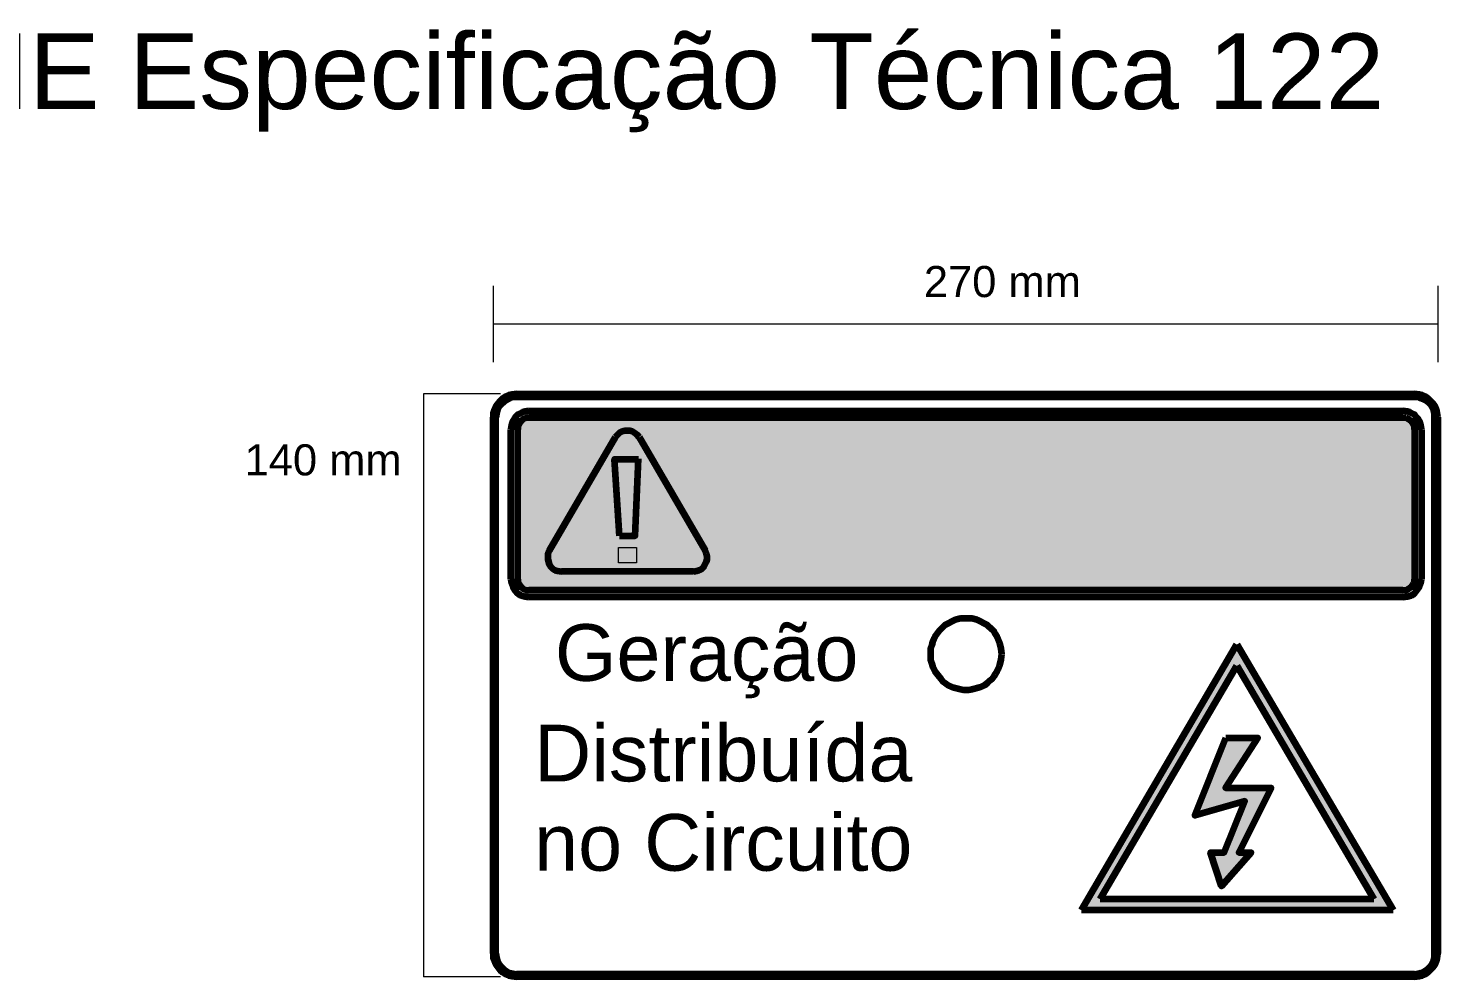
# Model space of a CAD drawing. Header units: metres. Extents: x 95 to 20660, y -9458 to 7254.
# Drawn here: x 269.7 to 364.8, y -7962.1 to -7898.1 of the extents above; entities that cross this region are included whole.
import ezdxf

# ---------------------------------------------------------------- set-up
doc = ezdxf.new("R2010")
doc.units = ezdxf.units.M
doc.layers.get('0').update_dxf_attribs({"color": 4, "lineweight": 18})
for name, color, linetype, lineweight in [('H', 7, 'Continuous', 100), ('P', 250, 'Continuous', 100), ('Texto', 2, 'Continuous', 18), ('TEXTO QCARGAS 1', 7, 'Continuous', 15), ('TXT-02', 7, 'Continuous', 20)]:
    doc.layers.add(name, color=color, linetype=linetype, lineweight=lineweight)
doc.styles.add('arial', font='arial.ttf')
doc.styles.add('Style-Arial', font='arial.ttf')

msp = doc.modelspace()

# ---------------------------------------------------------------- hatches: boundary and pattern name
at = {"linetype": 'Continuous', "true_color": 0xf4ee51}
for points in [[(309.26, -7927.166), (310.878, -7927.166), (310.659, -7932.326)], [(309.26, -7927.166), (310.659, -7932.326), (309.609, -7932.326)], [(309.522, -7933.113), (310.746, -7934.163), (309.522, -7934.163)], [(309.522, -7933.113), (310.746, -7933.113), (310.746, -7934.163)]]:
    msp.add_hatch(color=41, dxfattribs=at).paths.add_polyline_path(points)
at = {"layer": 'H', "linetype": 'Continuous', "true_color": 0xf4ee51}
for points in [[(302.788, -7924.893), (363.261, -7924.98), (302.745, -7924.98)], [(302.832, -7924.762), (363.217, -7924.893), (302.788, -7924.893)], [(302.788, -7924.893), (363.217, -7924.893), (363.261, -7924.98)], [(302.919, -7924.63), (363.173, -7924.762), (302.832, -7924.762)], [(302.832, -7924.762), (363.173, -7924.762), (363.217, -7924.893)], [(303.007, -7924.543), (363.086, -7924.63), (302.919, -7924.63)], [(302.919, -7924.63), (363.086, -7924.63), (363.173, -7924.762)], [(303.094, -7924.455), (362.998, -7924.543), (303.007, -7924.543)], [(303.007, -7924.543), (362.998, -7924.543), (363.086, -7924.63)], [(303.226, -7924.412), (362.867, -7924.455), (303.094, -7924.455)], [(303.094, -7924.455), (362.867, -7924.455), (362.998, -7924.543)], [(302.745, -7924.98), (363.261, -7925.155), (302.745, -7925.155)], [(302.745, -7924.98), (363.261, -7924.98), (363.261, -7925.155)], [(302.745, -7925.155), (363.261, -7925.243), (302.745, -7925.243)], [(302.745, -7925.155), (363.261, -7925.155), (363.261, -7925.243)], [(302.745, -7925.243), (309.872, -7925.286), (302.745, -7925.286)], [(302.745, -7925.243), (310.003, -7925.243), (309.872, -7925.286)], [(302.745, -7925.286), (309.697, -7925.33), (302.745, -7925.33)], [(302.745, -7925.286), (309.872, -7925.286), (309.697, -7925.33)], [(302.745, -7925.33), (309.522, -7925.417), (302.745, -7925.417)], [(302.745, -7925.33), (309.697, -7925.33), (309.522, -7925.417)], [(302.745, -7925.417), (309.391, -7925.549), (302.745, -7925.549)], [(302.745, -7925.417), (309.522, -7925.417), (309.391, -7925.549)], [(302.745, -7925.549), (309.303, -7925.68), (302.745, -7925.68)], [(302.745, -7925.549), (309.391, -7925.549), (309.303, -7925.68)], [(302.745, -7925.68), (304.843, -7933.332), (302.745, -7933.332)], [(302.745, -7925.68), (309.303, -7925.68), (304.843, -7933.332)], [(310.222, -7925.243), (363.261, -7925.286), (310.397, -7925.286)], [(310.222, -7925.243), (363.261, -7925.243), (363.261, -7925.286)], [(310.397, -7925.286), (363.261, -7925.33), (310.528, -7925.33)], [(310.397, -7925.286), (363.261, -7925.286), (363.261, -7925.33)], [(310.528, -7925.33), (363.261, -7925.417), (310.703, -7925.417)], [(310.528, -7925.33), (363.261, -7925.33), (363.261, -7925.417)], [(310.703, -7925.417), (363.261, -7925.549), (310.834, -7925.549)], [(310.703, -7925.417), (363.261, -7925.417), (363.261, -7925.549)], [(310.834, -7925.549), (363.261, -7925.68), (310.921, -7925.68)], [(310.834, -7925.549), (363.261, -7925.549), (363.261, -7925.68)], [(310.921, -7925.68), (363.261, -7933.332), (315.381, -7933.332)], [(310.921, -7925.68), (363.261, -7925.68), (363.261, -7933.332)], [(302.745, -7933.332), (304.8, -7933.463), (302.745, -7933.463)], [(302.745, -7933.332), (304.843, -7933.332), (304.8, -7933.463)], [(302.745, -7933.463), (304.756, -7933.638), (302.745, -7933.638)], [(302.745, -7933.463), (304.8, -7933.463), (304.756, -7933.638)], [(315.381, -7933.332), (363.261, -7933.463), (315.469, -7933.463)], [(315.381, -7933.332), (363.261, -7933.332), (363.261, -7933.463)], [(315.469, -7933.463), (363.261, -7933.638), (315.512, -7933.638)], [(315.469, -7933.463), (363.261, -7933.463), (363.261, -7933.638)], [(302.745, -7933.638), (304.756, -7933.813), (302.745, -7933.813)], [(302.745, -7933.638), (304.756, -7933.638), (304.756, -7933.813)], [(302.745, -7933.813), (304.756, -7933.988), (302.745, -7933.988)], [(302.745, -7933.813), (304.756, -7933.813), (304.756, -7933.988)], [(302.745, -7933.988), (304.8, -7934.163), (302.745, -7934.163)], [(302.745, -7933.988), (304.756, -7933.988), (304.8, -7934.163)], [(302.745, -7934.163), (304.887, -7934.337), (302.745, -7934.337)], [(302.745, -7934.163), (304.8, -7934.163), (304.887, -7934.337)], [(302.745, -7934.337), (305.018, -7934.469), (302.745, -7934.469)], [(302.745, -7934.337), (304.887, -7934.337), (305.018, -7934.469)], [(315.338, -7934.337), (363.261, -7934.469), (315.206, -7934.469)], [(315.425, -7934.163), (363.261, -7934.337), (315.338, -7934.337)], [(315.338, -7934.337), (363.261, -7934.337), (363.261, -7934.469)], [(315.469, -7933.988), (363.261, -7934.163), (315.425, -7934.163)], [(315.425, -7934.163), (363.261, -7934.163), (363.261, -7934.337)], [(315.512, -7933.813), (363.261, -7933.988), (315.469, -7933.988)], [(315.469, -7933.988), (363.261, -7933.988), (363.261, -7934.163)], [(315.512, -7933.638), (363.261, -7933.813), (315.512, -7933.813)], [(315.512, -7933.638), (363.261, -7933.638), (363.261, -7933.813)], [(315.512, -7933.813), (363.261, -7933.813), (363.261, -7933.988)], [(302.745, -7934.469), (305.149, -7934.556), (302.745, -7934.556)], [(302.745, -7934.469), (305.018, -7934.469), (305.149, -7934.556)], [(302.745, -7934.556), (305.324, -7934.644), (302.745, -7934.644)], [(302.745, -7934.556), (305.149, -7934.556), (305.324, -7934.644)], [(302.745, -7934.644), (305.499, -7934.731), (302.745, -7934.731)], [(302.745, -7934.644), (305.324, -7934.644), (305.499, -7934.731)], [(302.745, -7934.731), (305.499, -7934.731), (305.674, -7934.731)], [(302.745, -7934.731), (363.261, -7935.256), (302.745, -7935.256)], [(302.745, -7934.731), (363.261, -7934.731), (363.261, -7935.256)], [(302.745, -7935.256), (363.261, -7935.387), (302.745, -7935.387)], [(302.745, -7935.256), (363.261, -7935.256), (363.261, -7935.387)], [(314.725, -7934.731), (363.261, -7934.731), (314.594, -7934.731)], [(314.9, -7934.644), (363.261, -7934.731), (314.725, -7934.731)], [(315.075, -7934.556), (363.261, -7934.644), (314.9, -7934.644)], [(314.9, -7934.644), (363.261, -7934.644), (363.261, -7934.731)], [(315.206, -7934.469), (363.261, -7934.556), (315.075, -7934.556)], [(315.075, -7934.556), (363.261, -7934.556), (363.261, -7934.644)], [(315.206, -7934.469), (363.261, -7934.469), (363.261, -7934.556)], [(302.745, -7935.387), (363.217, -7935.562), (302.788, -7935.562)], [(302.745, -7935.387), (363.261, -7935.387), (363.217, -7935.562)], [(302.788, -7935.562), (363.129, -7935.693), (302.876, -7935.693)], [(302.788, -7935.562), (363.217, -7935.562), (363.129, -7935.693)], [(302.876, -7935.693), (363.042, -7935.78), (302.963, -7935.78)], [(302.876, -7935.693), (363.129, -7935.693), (363.042, -7935.78)], [(302.963, -7935.78), (362.911, -7935.912), (303.094, -7935.912)], [(302.963, -7935.78), (363.042, -7935.78), (362.911, -7935.912)], [(303.094, -7935.912), (362.78, -7935.955), (303.226, -7935.955)], [(303.094, -7935.912), (362.911, -7935.912), (362.78, -7935.955)], [(303.226, -7935.955), (362.649, -7935.999), (303.357, -7935.999)], [(303.226, -7935.955), (362.78, -7935.955), (362.649, -7935.999)]]:
    msp.add_hatch(color=41, dxfattribs=at).paths.add_polyline_path(points)
at = {"layer": 'H', "linetype": 'Continuous', "true_color": 0x000000}
msp.add_hatch(color=18, dxfattribs=at).paths.add_polyline_path([(303.226, -7924.412), (362.736, -7924.412), (362.867, -7924.455)])
at = {"layer": 'H', "linetype": 'Continuous'}
for points in [[(351.28, -7939.672), (352.111, -7941.115), (350.405, -7941.115)], [(350.405, -7941.115), (342.054, -7956.856), (341.223, -7956.856)], [(350.405, -7941.115), (351.28, -7941.115), (342.054, -7956.856)], [(351.28, -7941.115), (361.38, -7956.856), (360.506, -7956.856)], [(351.28, -7941.115), (352.111, -7941.115), (361.38, -7956.856)], [(350.537, -7945.968), (350.493, -7949.335), (349.181, -7949.335)], [(350.537, -7945.968), (352.679, -7945.968), (350.493, -7949.335)], [(349.181, -7949.335), (353.16, -7950.254), (348.831, -7950.254)], [(349.181, -7949.335), (353.597, -7949.335), (353.16, -7950.254)], [(348.831, -7950.254), (351.805, -7950.254), (348.438, -7951.215)], [(351.805, -7950.254), (351.411, -7953.708), (350.405, -7953.708)], [(351.805, -7950.254), (353.16, -7950.254), (351.411, -7953.708)], [(349.487, -7953.708), (352.242, -7953.708), (350.23, -7955.982)], [(341.223, -7956.856), (361.818, -7957.599), (340.786, -7957.599)], [(341.223, -7956.856), (361.38, -7956.856), (361.818, -7957.599)]]:
    msp.add_hatch(color=7, dxfattribs=at).paths.add_polyline_path(points)
at = {"layer": 'P', "linetype": 'Continuous'}
for color, points in [(7, [(301.87, -7922.969), (302.264, -7923.013), (301.783, -7923.013)]), (7, [(301.914, -7922.969), (302.395, -7922.969), (301.87, -7922.969)]), (7, [(301.87, -7922.969), (302.395, -7922.969), (302.264, -7923.013)]), (7, [(302.045, -7922.881), (364.004, -7922.969), (301.914, -7922.969)]), (7, [(301.914, -7922.969), (302.657, -7922.969), (302.395, -7922.969)]), (7, [(302.132, -7922.881), (363.829, -7922.881), (302.045, -7922.881)]), (7, [(302.045, -7922.881), (363.829, -7922.881), (364.004, -7922.969)]), (7, [(302.351, -7922.794), (363.785, -7922.881), (302.132, -7922.881)]), (7, [(302.132, -7922.881), (363.785, -7922.881), (363.829, -7922.881)]), (7, [(302.395, -7922.794), (363.523, -7922.794), (302.351, -7922.794)]), (7, [(302.351, -7922.794), (363.523, -7922.794), (363.785, -7922.881)]), (7, [(302.657, -7922.75), (363.523, -7922.794), (302.395, -7922.794)]), (7, [(302.657, -7922.75), (363.261, -7922.75), (363.523, -7922.794)]), (7, [(363.261, -7922.969), (364.048, -7922.969), (363.392, -7922.969)]), (7, [(363.261, -7922.969), (364.004, -7922.969), (364.048, -7922.969)]), (7, [(363.392, -7922.969), (364.048, -7922.969), (363.479, -7922.969)]), (7, [(363.479, -7922.969), (364.135, -7923.056), (363.698, -7923.056)]), (7, [(363.479, -7922.969), (364.048, -7922.969), (364.135, -7923.056)]), (7, [(301.17, -7923.8), (301.302, -7924.062), (301.083, -7924.062)]), (7, [(301.214, -7923.756), (301.389, -7923.8), (301.17, -7923.8)]), (7, [(301.17, -7923.8), (301.389, -7923.8), (301.302, -7924.062)]), (7, [(301.258, -7923.581), (301.433, -7923.756), (301.214, -7923.756)]), (7, [(301.214, -7923.756), (301.433, -7923.756), (301.389, -7923.8)]), (7, [(301.345, -7923.45), (301.52, -7923.581), (301.258, -7923.581)]), (7, [(301.258, -7923.581), (301.52, -7923.581), (301.433, -7923.756)]), (7, [(301.433, -7923.362), (301.608, -7923.45), (301.345, -7923.45)]), (7, [(301.345, -7923.45), (301.608, -7923.45), (301.52, -7923.581)]), (7, [(301.52, -7923.231), (301.695, -7923.362), (301.433, -7923.362)]), (7, [(301.433, -7923.362), (301.695, -7923.362), (301.608, -7923.45)]), (7, [(301.564, -7923.187), (301.87, -7923.231), (301.52, -7923.231)]), (7, [(301.52, -7923.231), (301.87, -7923.231), (301.695, -7923.362)]), (7, [(301.739, -7923.056), (301.87, -7923.187), (301.564, -7923.187)]), (7, [(301.564, -7923.187), (301.87, -7923.187), (301.87, -7923.231)]), (7, [(301.783, -7923.013), (302.132, -7923.056), (301.739, -7923.056)]), (7, [(301.739, -7923.056), (302.132, -7923.056), (301.87, -7923.187)]), (7, [(301.783, -7923.013), (302.264, -7923.013), (302.132, -7923.056)]), (7, [(363.698, -7923.056), (364.266, -7923.144), (363.917, -7923.144)]), (7, [(363.698, -7923.056), (364.135, -7923.056), (364.266, -7923.144)]), (7, [(363.917, -7923.144), (364.441, -7923.275), (364.135, -7923.275)]), (7, [(363.917, -7923.144), (364.266, -7923.144), (364.441, -7923.275)]), (7, [(364.135, -7923.275), (364.485, -7923.319), (364.179, -7923.319)]), (7, [(364.135, -7923.275), (364.441, -7923.275), (364.485, -7923.319)]), (7, [(364.179, -7923.319), (364.572, -7923.45), (364.31, -7923.45)]), (7, [(364.179, -7923.319), (364.485, -7923.319), (364.572, -7923.45)]), (256, [(364.31, -7923.45), (364.616, -7923.537), (364.398, -7923.537)]), (256, [(364.31, -7923.45), (364.572, -7923.45), (364.616, -7923.537)]), (256, [(364.398, -7923.537), (364.66, -7923.668), (364.441, -7923.668)]), (256, [(364.398, -7923.537), (364.616, -7923.537), (364.66, -7923.668)]), (256, [(364.441, -7923.668), (364.747, -7923.8), (364.529, -7923.8)]), (256, [(364.441, -7923.668), (364.66, -7923.668), (364.747, -7923.8)]), (256, [(364.529, -7923.8), (364.747, -7923.887), (364.572, -7923.887)]), (256, [(364.529, -7923.8), (364.747, -7923.8), (364.747, -7923.887)]), (256, [(364.572, -7923.887), (364.835, -7924.062), (364.616, -7924.062)]), (256, [(364.572, -7923.887), (364.747, -7923.887), (364.835, -7924.062)]), (7, [(301.083, -7924.062), (301.258, -7924.324), (301.083, -7924.324)]), (7, [(301.083, -7924.062), (301.302, -7924.062), (301.258, -7924.324)]), (7, [(301.083, -7924.324), (301.258, -7960.529), (301.083, -7960.529)]), (7, [(301.083, -7924.324), (301.258, -7924.324), (301.258, -7960.529)]), (256, [(302.307, -7924.893), (302.745, -7924.98), (302.264, -7924.98)]), (256, [(302.351, -7924.718), (302.788, -7924.849), (302.307, -7924.849)]), (256, [(302.307, -7924.849), (302.788, -7924.893), (302.307, -7924.893)]), (256, [(302.307, -7924.849), (302.788, -7924.849), (302.788, -7924.893)]), (256, [(302.307, -7924.893), (302.788, -7924.893), (302.745, -7924.98)]), (256, [(302.395, -7924.587), (302.876, -7924.674), (302.351, -7924.674)]), (256, [(302.351, -7924.674), (302.876, -7924.718), (302.351, -7924.718)]), (256, [(302.351, -7924.674), (302.876, -7924.674), (302.876, -7924.718)]), (256, [(302.351, -7924.718), (302.876, -7924.718), (302.788, -7924.849)]), (256, [(302.439, -7924.499), (302.963, -7924.587), (302.395, -7924.587)]), (256, [(302.395, -7924.587), (302.963, -7924.587), (302.876, -7924.674)]), (256, [(302.482, -7924.455), (303.094, -7924.499), (302.439, -7924.499)]), (256, [(302.439, -7924.499), (303.094, -7924.499), (302.963, -7924.587)]), (256, [(302.526, -7924.368), (303.226, -7924.412), (302.482, -7924.412)]), (256, [(302.482, -7924.412), (303.182, -7924.455), (302.482, -7924.455)]), (256, [(302.482, -7924.412), (303.226, -7924.412), (303.182, -7924.455)]), (256, [(302.482, -7924.455), (303.182, -7924.455), (303.094, -7924.499)]), (256, [(302.613, -7924.281), (363.436, -7924.368), (302.526, -7924.368)]), (256, [(302.526, -7924.368), (303.488, -7924.368), (303.357, -7924.368)]), (256, [(302.526, -7924.368), (303.357, -7924.368), (303.226, -7924.412)]), (256, [(362.474, -7924.368), (363.479, -7924.368), (362.649, -7924.368)]), (256, [(362.474, -7924.368), (363.436, -7924.368), (363.479, -7924.368)]), (256, [(362.649, -7924.368), (363.479, -7924.412), (362.78, -7924.412)]), (256, [(362.649, -7924.368), (363.479, -7924.368), (363.479, -7924.412)]), (256, [(362.78, -7924.412), (363.523, -7924.455), (362.823, -7924.455)]), (256, [(362.78, -7924.412), (363.479, -7924.412), (363.523, -7924.455)]), (256, [(362.823, -7924.455), (363.523, -7924.499), (362.911, -7924.499)]), (256, [(362.823, -7924.455), (363.523, -7924.455), (363.523, -7924.499)]), (256, [(362.911, -7924.499), (363.61, -7924.587), (363.042, -7924.587)]), (256, [(362.911, -7924.499), (363.523, -7924.499), (363.61, -7924.587)]), (256, [(363.042, -7924.587), (363.654, -7924.674), (363.086, -7924.674)]), (256, [(363.042, -7924.587), (363.61, -7924.587), (363.654, -7924.674)]), (256, [(363.086, -7924.674), (363.654, -7924.718), (363.129, -7924.718)]), (256, [(363.086, -7924.674), (363.654, -7924.674), (363.654, -7924.718)]), (256, [(363.129, -7924.718), (363.698, -7924.849), (363.217, -7924.849)]), (256, [(363.129, -7924.718), (363.654, -7924.718), (363.698, -7924.849)]), (256, [(363.217, -7924.849), (363.698, -7924.893), (363.217, -7924.893)]), (256, [(363.217, -7924.849), (363.698, -7924.849), (363.698, -7924.893)]), (256, [(363.217, -7924.893), (363.698, -7924.98), (363.261, -7924.98)]), (256, [(363.217, -7924.893), (363.698, -7924.893), (363.698, -7924.98)]), (256, [(364.616, -7924.062), (364.835, -7924.106), (364.616, -7924.106)]), (256, [(364.616, -7924.062), (364.835, -7924.062), (364.835, -7924.106)]), (256, [(364.616, -7924.106), (364.835, -7924.324), (364.616, -7924.324)]), (256, [(364.616, -7924.106), (364.835, -7924.106), (364.835, -7924.324)]), (7, [(364.616, -7924.324), (364.835, -7960.529), (364.616, -7960.529)]), (7, [(364.616, -7924.324), (364.835, -7924.324), (364.835, -7960.529)]), (256, [(302.264, -7924.98), (302.745, -7925.155), (302.264, -7925.155)]), (256, [(302.264, -7924.98), (302.745, -7924.98), (302.745, -7925.155)]), (256, [(302.264, -7925.155), (302.745, -7935.256), (302.264, -7935.256)]), (256, [(302.264, -7925.155), (302.745, -7925.155), (302.745, -7935.256)]), (256, [(309.303, -7925.68), (311.796, -7927.166), (308.429, -7927.166)]), (256, [(309.391, -7925.549), (310.921, -7925.68), (309.303, -7925.68)]), (256, [(309.303, -7925.68), (310.921, -7925.68), (311.796, -7927.166)]), (256, [(309.522, -7925.417), (310.834, -7925.549), (309.391, -7925.549)]), (256, [(309.391, -7925.549), (310.834, -7925.549), (310.921, -7925.68)]), (256, [(309.697, -7925.33), (310.703, -7925.417), (309.522, -7925.417)]), (256, [(309.522, -7925.417), (310.703, -7925.417), (310.834, -7925.549)]), (256, [(309.872, -7925.286), (310.528, -7925.33), (309.697, -7925.33)]), (256, [(309.697, -7925.33), (310.528, -7925.33), (310.703, -7925.417)]), (256, [(310.003, -7925.243), (310.397, -7925.286), (309.872, -7925.286)]), (256, [(309.872, -7925.286), (310.397, -7925.286), (310.528, -7925.33)]), (256, [(310.003, -7925.243), (310.222, -7925.243), (310.397, -7925.286)]), (256, [(363.261, -7924.98), (363.742, -7925.155), (363.261, -7925.155)]), (256, [(363.261, -7924.98), (363.698, -7924.98), (363.742, -7925.155)]), (256, [(363.261, -7925.155), (363.742, -7935.256), (363.261, -7935.256)]), (256, [(363.261, -7925.155), (363.742, -7925.155), (363.742, -7935.256)]), (256, [(323.339, -7926.729), (323.296, -7926.729), (323.164, -7926.729), (322.989, -7926.729), (322.858, -7926.729), (322.727, -7926.773), (322.596, -7926.773), (322.465, -7926.817), (322.334, -7926.86), (322.246, -7926.86), (321.984, -7926.992), (321.765, -7927.079), (321.59, -7927.21), (321.415, -7927.341), (321.24, -7927.516), (321.066, -7927.647), (320.934, -7927.866), (320.803, -7928.041), (320.672, -7928.26), (320.585, -7928.434), (320.497, -7928.653), (320.41, -7928.915), (320.366, -7929.134), (320.322, -7929.353), (320.279, -7929.615), (320.279, -7929.834), (320.279, -7930.096), (320.279, -7930.358), (320.322, -7930.577), (320.366, -7930.839), (320.41, -7931.058), (320.497, -7931.32), (320.585, -7931.539), (320.672, -7931.758), (320.803, -7931.976), (320.934, -7932.195), (321.066, -7932.414), (321.197, -7932.588), (321.328, -7932.72), (323.252, -7932.632), (323.164, -7932.632), (322.989, -7932.588), (322.858, -7932.588), (322.727, -7932.545), (322.509, -7932.501), (322.334, -7932.414), (322.115, -7932.326), (321.984, -7932.195), (321.809, -7932.064), (321.721, -7931.933), (321.59, -7931.758), (321.503, -7931.626), (321.415, -7931.452), (321.372, -7931.233), (321.284, -7931.058), (321.24, -7930.839), (321.197, -7930.621), (321.197, -7930.402), (321.153, -7930.184), (321.153, -7929.79), (321.197, -7929.571), (321.24, -7929.309), (321.284, -7929.09), (321.328, -7928.915), (321.372, -7928.697), (321.459, -7928.522), (321.547, -7928.347), (321.634, -7928.172), (321.765, -7928.041), (321.896, -7927.91), (322.071, -7927.779), (322.246, -7927.691), (322.421, -7927.604), (322.64, -7927.516), (322.858, -7927.473), (322.989, -7927.473), (323.121, -7927.429), (323.296, -7927.429), (325.219, -7927.429), (325.088, -7927.298), (324.913, -7927.21), (324.782, -7927.079), (324.607, -7926.992), (324.432, -7926.904), (324.258, -7926.86), (324.083, -7926.817), (323.908, -7926.773), (323.689, -7926.729), (323.514, -7926.729)]), (256, [(357.708, -7926.729), (357.576, -7926.729), (357.445, -7926.729), (357.314, -7926.729), (357.183, -7926.729), (357.052, -7926.773), (356.92, -7926.773), (356.789, -7926.817), (356.571, -7926.86), (356.352, -7926.992), (356.133, -7927.079), (355.915, -7927.21), (355.74, -7927.341), (355.565, -7927.516), (355.39, -7927.691), (355.259, -7927.866), (355.128, -7928.085), (354.997, -7928.26), (354.909, -7928.478), (354.822, -7928.741), (354.734, -7928.959), (354.69, -7929.178), (354.647, -7929.44), (354.603, -7929.659), (354.603, -7929.921), (354.603, -7930.184), (354.603, -7930.402), (354.647, -7930.664), (354.69, -7930.883), (354.778, -7931.145), (354.822, -7931.364), (354.953, -7931.583), (355.04, -7931.801), (355.171, -7932.02), (355.303, -7932.239), (355.478, -7932.414), (355.652, -7932.588), (355.784, -7932.72), (357.664, -7932.632), (357.62, -7932.632), (357.489, -7932.632), (357.358, -7932.588), (357.227, -7932.588), (357.095, -7932.545), (356.877, -7932.501), (356.658, -7932.37), (356.483, -7932.282), (356.308, -7932.151), (356.133, -7931.976), (356.002, -7931.801), (355.871, -7931.583), (355.74, -7931.408), (355.652, -7931.189), (355.609, -7930.971), (355.521, -7930.708), (355.478, -7930.49), (355.478, -7930.227), (355.478, -7930.009), (355.478, -7929.746), (355.478, -7929.484), (355.565, -7929.265), (355.609, -7929.047), (355.696, -7928.828), (355.784, -7928.609), (355.915, -7928.391), (356.046, -7928.216), (356.177, -7928.041), (356.352, -7927.866), (356.527, -7927.735), (356.702, -7927.647), (356.92, -7927.56), (357.183, -7927.473), (357.314, -7927.473), (357.401, -7927.429), (357.533, -7927.429), (357.708, -7927.429), (359.719, -7927.429), (359.544, -7927.341), (359.413, -7927.21), (359.238, -7927.123), (359.063, -7927.035), (358.844, -7926.904), (358.626, -7926.86), (358.407, -7926.773), (358.189, -7926.729), (358.014, -7926.729), (357.882, -7926.729)]), (256, [(308.429, -7927.166), (309.609, -7932.326), (305.412, -7932.326)]), (256, [(308.429, -7927.166), (309.26, -7927.166), (309.609, -7932.326)]), (256, [(310.878, -7927.166), (314.813, -7932.326), (310.659, -7932.326)]), (256, [(310.878, -7927.166), (311.796, -7927.166), (314.813, -7932.326)]), (256, [(325.219, -7927.429), (323.296, -7927.429), (323.383, -7927.429), (323.514, -7927.473), (323.689, -7927.473), (323.82, -7927.516), (323.908, -7927.516), (324.17, -7927.647), (324.345, -7927.735), (324.52, -7927.91), (324.607, -7927.997), (324.695, -7928.085), (324.782, -7928.216), (324.826, -7928.347), (324.913, -7928.434), (324.957, -7928.609), (325.001, -7928.784), (325.832, -7928.566), (325.832, -7928.478), (325.788, -7928.347), (325.744, -7928.26), (325.657, -7928.041), (325.569, -7927.866), (325.482, -7927.779), (325.438, -7927.691), (325.307, -7927.56)]), (256, [(327.887, -7926.817), (327.012, -7926.817), (327.012, -7930.533), (327.012, -7930.752), (327.012, -7930.883), (327.056, -7931.014), (327.056, -7931.145), (327.056, -7931.277), (327.056, -7931.408), (327.1, -7931.539), (327.143, -7931.67), (327.143, -7931.801), (327.187, -7931.933), (327.231, -7932.02), (327.275, -7932.151), (327.318, -7932.282), (327.449, -7932.457), (327.537, -7932.588), (329.461, -7932.588), (329.373, -7932.588), (329.155, -7932.545), (328.98, -7932.501), (328.805, -7932.457), (328.63, -7932.414), (328.499, -7932.326), (328.368, -7932.239), (328.28, -7932.151), (328.193, -7932.02), (328.105, -7931.933), (328.018, -7931.758), (327.974, -7931.626), (327.93, -7931.495), (327.93, -7931.32), (327.887, -7931.145), (327.887, -7930.927), (327.887, -7930.752), (327.887, -7930.533)]), (256, [(332.041, -7926.817), (331.21, -7926.817), (331.21, -7930.533), (331.21, -7930.752), (331.21, -7931.014), (331.166, -7931.189), (331.166, -7931.408), (331.122, -7931.583), (331.035, -7931.758), (330.991, -7931.933), (330.904, -7932.064), (330.816, -7932.151), (330.685, -7932.282), (330.554, -7932.37), (330.379, -7932.457), (330.204, -7932.501), (329.986, -7932.545), (329.854, -7932.545), (329.723, -7932.545), (329.636, -7932.588), (329.461, -7932.588), (327.537, -7932.588), (327.668, -7932.72), (327.799, -7932.851), (327.93, -7932.938), (328.105, -7933.026), (328.237, -7933.113), (328.411, -7933.157), (328.586, -7933.244), (328.718, -7933.288), (328.892, -7933.288), (329.111, -7933.332), (329.286, -7933.332), (329.461, -7933.332), (329.636, -7933.332), (329.811, -7933.332), (329.986, -7933.332), (330.16, -7933.288), (330.335, -7933.288), (330.467, -7933.244), (330.641, -7933.201), (330.773, -7933.113), (330.948, -7933.026), (331.122, -7932.938), (331.254, -7932.851), (331.385, -7932.72), (331.516, -7932.632), (331.603, -7932.501), (331.691, -7932.37), (331.778, -7932.239), (331.822, -7932.107), (331.866, -7931.976), (331.909, -7931.801), (331.953, -7931.626), (331.997, -7931.495), (331.997, -7931.32), (332.041, -7931.102), (332.041, -7930.927), (332.041, -7930.752), (332.041, -7930.533)]), (256, [(334.489, -7933.244), (334.489, -7926.817), (333.615, -7926.817), (333.615, -7933.244)]), (256, [(338.206, -7926.817), (335.976, -7926.817), (335.976, -7933.244), (338.293, -7933.244), (338.425, -7933.244), (338.556, -7933.244), (338.687, -7933.201), (338.818, -7933.201), (338.949, -7933.201), (339.124, -7933.157), (339.255, -7933.157), (339.387, -7933.113), (339.518, -7933.069), (339.605, -7933.026), (339.736, -7932.982), (339.868, -7932.938), (339.999, -7932.851), (340.086, -7932.807), (340.217, -7932.72), (340.305, -7932.632), (340.436, -7932.501), (336.85, -7932.457), (336.85, -7927.604), (338.162, -7927.604), (340.392, -7927.473), (340.261, -7927.385), (340.261, -7927.341), (340.13, -7927.254), (339.955, -7927.166), (339.78, -7927.079), (339.605, -7926.992), (339.387, -7926.948), (339.212, -7926.904), (338.993, -7926.86), (338.818, -7926.86), (338.599, -7926.817), (338.425, -7926.817)]), (256, [(340.392, -7927.473), (338.162, -7927.604), (338.468, -7927.604), (338.731, -7927.604), (338.949, -7927.604), (339.168, -7927.691), (339.343, -7927.735), (339.518, -7927.822), (339.649, -7927.954), (339.824, -7928.085), (339.911, -7928.216), (340.042, -7928.391), (340.13, -7928.522), (340.217, -7928.741), (340.261, -7928.915), (340.305, -7929.134), (340.349, -7929.309), (340.392, -7929.528), (340.392, -7929.79), (340.392, -7930.009), (340.392, -7930.271), (340.392, -7930.533), (340.349, -7930.752), (340.305, -7930.971), (340.261, -7931.189), (340.174, -7931.408), (340.086, -7931.583), (339.999, -7931.758), (339.868, -7931.933), (339.736, -7932.064), (339.561, -7932.195), (339.387, -7932.282), (339.168, -7932.37), (338.949, -7932.414), (338.818, -7932.457), (338.687, -7932.457), (338.556, -7932.457), (338.425, -7932.457), (336.85, -7932.457), (340.436, -7932.501), (340.567, -7932.37), (340.655, -7932.239), (340.742, -7932.151), (340.786, -7932.02), (340.873, -7931.889), (340.917, -7931.758), (341.004, -7931.626), (341.048, -7931.495), (341.092, -7931.32), (341.136, -7931.189), (341.179, -7931.014), (341.223, -7930.883), (341.223, -7930.708), (341.267, -7930.533), (341.267, -7930.402), (341.267, -7930.227), (341.267, -7930.052), (341.267, -7929.877), (341.267, -7929.746), (341.267, -7929.571), (341.267, -7929.396), (341.223, -7929.265), (341.223, -7929.09), (341.179, -7928.915), (341.136, -7928.784), (341.092, -7928.653), (341.048, -7928.478), (340.961, -7928.347), (340.917, -7928.216), (340.873, -7928.085), (340.786, -7927.954), (340.698, -7927.866), (340.611, -7927.735), (340.523, -7927.604)]), (256, [(345.115, -7926.817), (344.196, -7926.817), (341.748, -7933.244), (342.622, -7933.244), (343.366, -7931.277), (346.033, -7931.277), (343.584, -7930.621), (344.284, -7928.697), (344.328, -7928.697), (344.371, -7928.522), (344.415, -7928.347), (344.502, -7928.172), (344.546, -7927.997), (344.546, -7927.866), (344.59, -7927.691), (344.634, -7927.516)]), (256, [(345.115, -7926.817), (344.634, -7927.516), (344.677, -7927.604), (344.721, -7927.779), (344.765, -7927.91), (344.809, -7928.085), (344.896, -7928.216), (344.94, -7928.391), (344.983, -7928.522), (345.027, -7928.697), (345.115, -7928.828), (345.77, -7930.621), (343.584, -7930.621), (346.033, -7931.277), (346.776, -7933.244), (347.738, -7933.244)]), (256, [(350.624, -7926.817), (348.438, -7926.817), (348.438, -7933.244), (350.711, -7933.244), (350.886, -7933.244), (351.018, -7933.244), (351.149, -7933.201), (351.28, -7933.201), (351.411, -7933.201), (351.542, -7933.157), (351.673, -7933.157), (351.805, -7933.113), (351.936, -7933.069), (352.067, -7933.026), (352.198, -7932.982), (352.286, -7932.938), (352.417, -7932.851), (352.548, -7932.807), (352.635, -7932.72), (352.767, -7932.632), (352.854, -7932.501), (349.269, -7932.457), (349.269, -7927.604), (350.624, -7927.604), (352.81, -7927.473), (352.679, -7927.385), (352.679, -7927.341), (352.548, -7927.254), (352.373, -7927.166), (352.198, -7927.079), (352.023, -7926.992), (351.848, -7926.948), (351.63, -7926.904), (351.455, -7926.86), (351.236, -7926.86), (351.061, -7926.817), (350.843, -7926.817)]), (256, [(352.81, -7927.473), (350.624, -7927.604), (350.93, -7927.604), (351.149, -7927.604), (351.367, -7927.604), (351.586, -7927.691), (351.761, -7927.735), (351.936, -7927.822), (352.111, -7927.954), (352.242, -7928.085), (352.373, -7928.216), (352.46, -7928.391), (352.548, -7928.522), (352.635, -7928.741), (352.723, -7928.915), (352.767, -7929.134), (352.81, -7929.309), (352.81, -7929.528), (352.854, -7929.79), (352.854, -7930.009), (352.81, -7930.271), (352.81, -7930.533), (352.767, -7930.752), (352.723, -7930.971), (352.679, -7931.189), (352.592, -7931.408), (352.504, -7931.583), (352.417, -7931.758), (352.286, -7931.933), (352.154, -7932.064), (351.979, -7932.195), (351.805, -7932.282), (351.586, -7932.37), (351.367, -7932.414), (351.236, -7932.457), (351.105, -7932.457), (350.974, -7932.457), (350.843, -7932.457), (349.269, -7932.457), (352.854, -7932.501), (352.985, -7932.37), (353.073, -7932.239), (353.16, -7932.151), (353.248, -7932.02), (353.291, -7931.889), (353.379, -7931.758), (353.422, -7931.626), (353.466, -7931.495), (353.51, -7931.32), (353.554, -7931.189), (353.597, -7931.014), (353.641, -7930.883), (353.685, -7930.708), (353.685, -7930.533), (353.685, -7930.402), (353.729, -7930.227), (353.729, -7930.052), (353.729, -7929.877), (353.729, -7929.746), (353.685, -7929.571), (353.685, -7929.396), (353.685, -7929.265), (353.641, -7929.09), (353.597, -7928.915), (353.554, -7928.784), (353.51, -7928.653), (353.466, -7928.478), (353.422, -7928.347), (353.379, -7928.216), (353.291, -7928.085), (353.204, -7927.954), (353.16, -7927.866), (353.073, -7927.735), (352.941, -7927.604)]), (256, [(359.719, -7927.429), (357.708, -7927.429), (357.882, -7927.429), (357.97, -7927.473), (358.101, -7927.473), (358.363, -7927.516), (358.582, -7927.604), (358.757, -7927.735), (358.932, -7927.822), (359.107, -7927.997), (359.282, -7928.172), (359.413, -7928.347), (359.5, -7928.522), (359.631, -7928.741), (359.719, -7928.959), (359.763, -7929.178), (359.806, -7929.396), (359.85, -7929.659), (359.894, -7929.877), (359.894, -7930.14), (359.85, -7930.358), (359.85, -7930.621), (359.806, -7930.839), (359.719, -7931.058), (359.631, -7931.277), (359.544, -7931.495), (359.413, -7931.67), (359.282, -7931.889), (359.15, -7932.02), (358.976, -7932.195), (358.801, -7932.326), (358.626, -7932.414), (358.407, -7932.501), (358.189, -7932.588), (357.926, -7932.632), (357.795, -7932.632), (357.664, -7932.632), (355.784, -7932.72), (355.915, -7932.807), (356.046, -7932.894), (356.177, -7932.982), (356.308, -7933.026), (356.396, -7933.113), (356.527, -7933.157), (356.658, -7933.201), (356.789, -7933.244), (356.92, -7933.244), (357.095, -7933.288), (357.227, -7933.332), (357.358, -7933.332), (357.489, -7933.332), (357.62, -7933.332), (357.751, -7933.332), (357.926, -7933.332), (358.057, -7933.332), (358.189, -7933.288), (358.32, -7933.288), (358.451, -7933.244), (358.582, -7933.201), (358.713, -7933.157), (358.844, -7933.113), (358.976, -7933.069), (359.107, -7933.026), (359.238, -7932.938), (359.369, -7932.894), (359.457, -7932.807), (359.588, -7932.72), (359.675, -7932.632), (359.806, -7932.545), (359.894, -7932.457), (359.981, -7932.326), (360.069, -7932.239), (360.156, -7932.064), (360.244, -7931.933), (360.331, -7931.845), (360.375, -7931.714), (360.419, -7931.583), (360.506, -7931.495), (360.55, -7931.364), (360.593, -7931.233), (360.593, -7931.102), (360.637, -7930.971), (360.681, -7930.839), (360.681, -7930.664), (360.725, -7930.533), (360.725, -7930.402), (360.725, -7930.271), (360.725, -7930.14), (360.725, -7929.965), (360.725, -7929.834), (360.725, -7929.703), (360.725, -7929.571), (360.681, -7929.396), (360.681, -7929.265), (360.637, -7929.134), (360.637, -7929.003), (360.593, -7928.872), (360.55, -7928.741), (360.506, -7928.609), (360.462, -7928.478), (360.375, -7928.347), (360.331, -7928.26), (360.287, -7928.128), (360.2, -7927.997), (360.112, -7927.91), (360.069, -7927.822), (359.85, -7927.56)]), (256, [(325.088, -7930.971), (325.088, -7931.014), (325.045, -7931.189), (325.001, -7931.364), (324.957, -7931.495), (324.87, -7931.67), (324.782, -7931.801), (324.695, -7931.933), (324.607, -7932.064), (324.476, -7932.195), (324.345, -7932.282), (324.214, -7932.37), (324.083, -7932.457), (323.908, -7932.501), (323.777, -7932.545), (323.602, -7932.588), (323.427, -7932.632), (323.252, -7932.632), (321.328, -7932.72), (321.503, -7932.807), (321.634, -7932.938), (321.765, -7932.982), (321.94, -7933.069), (322.115, -7933.157), (322.246, -7933.201), (322.421, -7933.244), (322.596, -7933.288), (322.771, -7933.332), (322.946, -7933.332), (323.077, -7933.332), (323.252, -7933.375), (323.427, -7933.332), (323.602, -7933.332), (323.777, -7933.332), (323.908, -7933.288), (324.083, -7933.244), (324.258, -7933.201), (324.389, -7933.113), (324.564, -7933.069), (324.695, -7932.982), (324.826, -7932.894), (324.957, -7932.807), (325.088, -7932.72), (325.219, -7932.588), (325.351, -7932.457), (325.438, -7932.326), (325.569, -7932.195), (325.657, -7932.064), (325.7, -7931.889), (325.788, -7931.758), (325.875, -7931.583), (325.919, -7931.408), (325.963, -7931.189)]), (256, [(305.412, -7932.326), (315.25, -7933.113), (304.975, -7933.113)]), (256, [(305.412, -7932.326), (314.813, -7932.326), (315.25, -7933.113)]), (256, [(310.659, -7932.326), (314.813, -7932.326), (309.609, -7932.326)]), (256, [(304.8, -7933.463), (309.522, -7933.638), (304.756, -7933.638)]), (256, [(304.843, -7933.332), (309.522, -7933.463), (304.8, -7933.463)]), (256, [(304.8, -7933.463), (309.522, -7933.463), (309.522, -7933.638)]), (256, [(304.975, -7933.113), (309.522, -7933.332), (304.843, -7933.332)]), (256, [(304.843, -7933.332), (309.522, -7933.332), (309.522, -7933.463)]), (256, [(304.975, -7933.113), (309.522, -7933.113), (309.522, -7933.332)]), (256, [(310.746, -7933.113), (315.381, -7933.332), (310.746, -7933.332)]), (256, [(310.746, -7933.113), (315.25, -7933.113), (315.381, -7933.332)]), (256, [(310.746, -7933.332), (315.469, -7933.463), (310.746, -7933.463)]), (256, [(310.746, -7933.332), (315.381, -7933.332), (315.469, -7933.463)]), (256, [(310.746, -7933.463), (315.512, -7933.638), (310.746, -7933.638)]), (256, [(310.746, -7933.463), (315.469, -7933.463), (315.512, -7933.638)]), (256, [(304.756, -7933.638), (309.522, -7933.813), (304.756, -7933.813)]), (256, [(304.756, -7933.638), (309.522, -7933.638), (309.522, -7933.813)]), (256, [(304.756, -7933.813), (309.522, -7933.988), (304.756, -7933.988)]), (256, [(304.756, -7933.813), (309.522, -7933.813), (309.522, -7933.988)]), (256, [(304.756, -7933.988), (309.522, -7934.163), (304.8, -7934.163)]), (256, [(304.756, -7933.988), (309.522, -7933.988), (309.522, -7934.163)]), (256, [(304.8, -7934.163), (315.338, -7934.337), (304.887, -7934.337)]), (256, [(304.8, -7934.163), (315.425, -7934.163), (315.338, -7934.337)]), (256, [(304.887, -7934.337), (315.206, -7934.469), (305.018, -7934.469)]), (256, [(304.887, -7934.337), (315.338, -7934.337), (315.206, -7934.469)]), (256, [(310.746, -7933.638), (315.512, -7933.813), (310.746, -7933.813)]), (256, [(310.746, -7933.638), (315.512, -7933.638), (315.512, -7933.813)]), (256, [(310.746, -7933.813), (315.469, -7933.988), (310.746, -7933.988)]), (256, [(310.746, -7933.813), (315.512, -7933.813), (315.469, -7933.988)]), (256, [(310.746, -7933.988), (315.425, -7934.163), (310.746, -7934.163)]), (256, [(310.746, -7933.988), (315.469, -7933.988), (315.425, -7934.163)]), (256, [(302.264, -7935.256), (302.745, -7935.387), (302.264, -7935.387)]), (256, [(302.264, -7935.256), (302.745, -7935.256), (302.745, -7935.387)]), (256, [(305.018, -7934.469), (315.075, -7934.556), (305.149, -7934.556)]), (256, [(305.018, -7934.469), (315.206, -7934.469), (315.075, -7934.556)]), (256, [(305.149, -7934.556), (314.9, -7934.644), (305.324, -7934.644)]), (256, [(305.149, -7934.556), (315.075, -7934.556), (314.9, -7934.644)]), (256, [(305.324, -7934.644), (314.725, -7934.731), (305.499, -7934.731)]), (256, [(305.324, -7934.644), (314.9, -7934.644), (314.725, -7934.731)]), (256, [(305.499, -7934.731), (314.594, -7934.731), (305.674, -7934.731)]), (256, [(305.499, -7934.731), (314.725, -7934.731), (314.594, -7934.731)]), (256, [(363.261, -7935.256), (363.698, -7935.387), (363.261, -7935.387)]), (256, [(363.261, -7935.256), (363.742, -7935.256), (363.698, -7935.387)]), (256, [(302.264, -7935.387), (302.788, -7935.474), (302.307, -7935.474)]), (256, [(302.264, -7935.387), (302.745, -7935.387), (302.788, -7935.474)]), (256, [(302.307, -7935.474), (302.788, -7935.518), (302.307, -7935.518)]), (256, [(302.307, -7935.474), (302.788, -7935.474), (302.788, -7935.518)]), (256, [(302.307, -7935.518), (302.832, -7935.605), (302.351, -7935.605)]), (256, [(302.307, -7935.518), (302.788, -7935.518), (302.832, -7935.605)]), (256, [(302.351, -7935.605), (302.876, -7935.693), (302.351, -7935.693)]), (256, [(302.351, -7935.605), (302.832, -7935.605), (302.876, -7935.693)]), (256, [(302.351, -7935.693), (302.919, -7935.737), (302.395, -7935.737)]), (256, [(302.351, -7935.693), (302.876, -7935.693), (302.919, -7935.737)]), (256, [(302.395, -7935.737), (303.007, -7935.868), (302.439, -7935.868)]), (256, [(302.395, -7935.737), (302.919, -7935.737), (303.007, -7935.868)]), (256, [(302.439, -7935.868), (303.007, -7935.868), (303.051, -7935.868)]), (256, [(302.439, -7935.868), (303.094, -7935.912), (302.482, -7935.912)]), (256, [(302.439, -7935.868), (303.051, -7935.868), (303.094, -7935.912)]), (256, [(302.482, -7935.912), (303.226, -7935.955), (302.526, -7935.955)]), (256, [(302.482, -7935.912), (303.094, -7935.912), (303.226, -7935.955)]), (256, [(302.526, -7935.955), (303.357, -7935.999), (302.526, -7935.999)]), (256, [(302.526, -7935.955), (303.226, -7935.955), (303.357, -7935.999)]), (256, [(302.526, -7935.999), (303.357, -7935.999), (303.488, -7935.999)]), (256, [(302.526, -7935.999), (363.436, -7936.043), (302.57, -7936.043)]), (256, [(302.526, -7935.999), (363.436, -7935.999), (363.436, -7936.043)]), (256, [(302.57, -7936.043), (363.304, -7936.174), (302.701, -7936.174)]), (256, [(302.57, -7936.043), (363.436, -7936.043), (363.304, -7936.174)]), (256, [(302.701, -7936.174), (363.086, -7936.305), (302.876, -7936.305)]), (256, [(302.701, -7936.174), (363.304, -7936.174), (363.086, -7936.305)]), (256, [(302.876, -7936.305), (362.911, -7936.393), (303.094, -7936.393)]), (256, [(302.876, -7936.305), (363.086, -7936.305), (362.911, -7936.393)]), (256, [(362.649, -7935.999), (363.436, -7935.999), (362.474, -7935.999)]), (256, [(362.78, -7935.955), (363.479, -7935.999), (362.649, -7935.999)]), (256, [(362.649, -7935.999), (363.479, -7935.999), (363.436, -7935.999)]), (256, [(362.911, -7935.912), (363.479, -7935.955), (362.78, -7935.955)]), (256, [(362.78, -7935.955), (363.479, -7935.955), (363.479, -7935.999)]), (256, [(362.955, -7935.868), (363.523, -7935.912), (362.911, -7935.912)]), (256, [(362.911, -7935.912), (363.523, -7935.912), (363.479, -7935.955)]), (256, [(363.042, -7935.78), (363.567, -7935.868), (362.955, -7935.868)]), (256, [(362.955, -7935.868), (363.567, -7935.868), (363.523, -7935.912)]), (256, [(363.129, -7935.693), (363.61, -7935.78), (363.042, -7935.78)]), (256, [(363.042, -7935.78), (363.61, -7935.78), (363.567, -7935.868)]), (256, [(363.217, -7935.562), (363.654, -7935.693), (363.129, -7935.693)]), (256, [(363.129, -7935.693), (363.654, -7935.693), (363.61, -7935.78)]), (256, [(363.261, -7935.387), (363.698, -7935.474), (363.217, -7935.474)]), (256, [(363.217, -7935.474), (363.698, -7935.562), (363.217, -7935.562)]), (256, [(363.217, -7935.474), (363.698, -7935.474), (363.698, -7935.562)]), (256, [(363.217, -7935.562), (363.698, -7935.562), (363.654, -7935.693)]), (256, [(363.261, -7935.387), (363.698, -7935.387), (363.698, -7935.474)]), (256, [(303.094, -7936.393), (362.692, -7936.48), (303.269, -7936.48)]), (256, [(303.094, -7936.393), (362.911, -7936.393), (362.692, -7936.48)]), (256, [(303.269, -7936.48), (362.474, -7936.48), (303.488, -7936.48)]), (256, [(303.269, -7936.48), (362.692, -7936.48), (362.474, -7936.48)]), (7, [(301.083, -7960.529), (301.302, -7960.791), (301.083, -7960.791)]), (7, [(301.083, -7960.529), (301.258, -7960.529), (301.302, -7960.791)]), (7, [(301.083, -7960.791), (301.302, -7960.835), (301.083, -7960.835)]), (7, [(301.083, -7960.791), (301.302, -7960.791), (301.302, -7960.835)]), (7, [(301.083, -7960.835), (301.389, -7961.054), (301.17, -7961.054)]), (7, [(301.083, -7960.835), (301.302, -7960.835), (301.389, -7961.054)]), (7, [(301.17, -7961.054), (301.433, -7961.141), (301.214, -7961.141)]), (7, [(301.17, -7961.054), (301.389, -7961.054), (301.433, -7961.141)]), (256, [(364.529, -7961.054), (364.66, -7961.229), (364.441, -7961.229)]), (256, [(364.572, -7961.01), (364.747, -7961.054), (364.529, -7961.054)]), (256, [(364.529, -7961.054), (364.747, -7961.054), (364.66, -7961.229)]), (256, [(364.616, -7960.791), (364.747, -7961.01), (364.572, -7961.01)]), (256, [(364.572, -7961.01), (364.747, -7961.01), (364.747, -7961.054)]), (256, [(364.616, -7960.529), (364.835, -7960.748), (364.616, -7960.748)]), (256, [(364.616, -7960.529), (364.835, -7960.529), (364.835, -7960.748)]), (256, [(364.616, -7960.748), (364.835, -7960.791), (364.616, -7960.791)]), (256, [(364.616, -7960.748), (364.835, -7960.748), (364.835, -7960.791)]), (256, [(364.616, -7960.791), (364.835, -7960.791), (364.747, -7961.01)]), (7, [(301.214, -7961.141), (301.52, -7961.272), (301.258, -7961.272)]), (7, [(301.214, -7961.141), (301.433, -7961.141), (301.52, -7961.272)]), (7, [(301.258, -7961.272), (301.608, -7961.404), (301.345, -7961.404)]), (7, [(301.258, -7961.272), (301.52, -7961.272), (301.608, -7961.404)]), (7, [(301.345, -7961.404), (301.695, -7961.491), (301.433, -7961.491)]), (7, [(301.345, -7961.404), (301.608, -7961.404), (301.695, -7961.491)]), (7, [(301.433, -7961.491), (301.87, -7961.666), (301.52, -7961.666)]), (7, [(301.433, -7961.491), (301.695, -7961.491), (301.87, -7961.666)]), (7, [(301.52, -7961.666), (301.87, -7961.666), (301.564, -7961.666)]), (7, [(301.564, -7961.666), (302.132, -7961.797), (301.739, -7961.797)]), (7, [(301.564, -7961.666), (301.87, -7961.666), (302.132, -7961.797)]), (7, [(301.739, -7961.797), (302.264, -7961.841), (301.783, -7961.841)]), (7, [(301.739, -7961.797), (302.132, -7961.797), (302.264, -7961.841)]), (7, [(301.783, -7961.841), (302.395, -7961.884), (301.87, -7961.884)]), (7, [(301.783, -7961.841), (302.264, -7961.841), (302.395, -7961.884)]), (7, [(301.87, -7961.884), (302.657, -7961.928), (301.914, -7961.928)]), (7, [(301.87, -7961.884), (302.395, -7961.884), (302.657, -7961.928)]), (7, [(301.914, -7961.928), (363.829, -7961.972), (302.045, -7961.972)]), (7, [(301.914, -7961.928), (364.004, -7961.928), (363.829, -7961.972)]), (7, [(302.045, -7961.972), (363.785, -7962.016), (302.132, -7962.016)]), (7, [(302.045, -7961.972), (363.829, -7961.972), (363.785, -7962.016)]), (256, [(363.392, -7961.884), (364.004, -7961.928), (363.261, -7961.928)]), (256, [(363.479, -7961.884), (364.048, -7961.884), (363.392, -7961.884)]), (256, [(363.392, -7961.884), (364.048, -7961.884), (364.004, -7961.928)]), (256, [(363.698, -7961.841), (364.048, -7961.884), (363.479, -7961.884)]), (256, [(363.917, -7961.753), (364.135, -7961.841), (363.698, -7961.841)]), (256, [(363.698, -7961.841), (364.135, -7961.841), (364.048, -7961.884)]), (256, [(364.135, -7961.578), (364.266, -7961.71), (363.917, -7961.71)]), (256, [(363.917, -7961.71), (364.266, -7961.753), (363.917, -7961.753)]), (256, [(363.917, -7961.71), (364.266, -7961.71), (364.266, -7961.753)]), (256, [(363.917, -7961.753), (364.266, -7961.753), (364.135, -7961.841)]), (256, [(364.179, -7961.535), (364.441, -7961.578), (364.135, -7961.578)]), (256, [(364.135, -7961.578), (364.441, -7961.578), (364.266, -7961.71)]), (256, [(364.31, -7961.404), (364.485, -7961.535), (364.179, -7961.535)]), (256, [(364.179, -7961.535), (364.485, -7961.535), (364.441, -7961.578)]), (256, [(364.398, -7961.316), (364.572, -7961.404), (364.31, -7961.404)]), (256, [(364.31, -7961.404), (364.572, -7961.404), (364.485, -7961.535)]), (256, [(364.441, -7961.229), (364.616, -7961.316), (364.398, -7961.316)]), (256, [(364.398, -7961.316), (364.616, -7961.316), (364.572, -7961.404)]), (256, [(364.441, -7961.229), (364.66, -7961.229), (364.616, -7961.316)]), (7, [(302.132, -7962.016), (363.523, -7962.059), (302.351, -7962.059)]), (7, [(302.132, -7962.016), (363.785, -7962.016), (363.523, -7962.059)]), (7, [(302.351, -7962.059), (363.523, -7962.103), (302.395, -7962.103)]), (7, [(302.351, -7962.059), (363.523, -7962.059), (363.523, -7962.103)]), (7, [(302.395, -7962.103), (363.261, -7962.103), (302.657, -7962.103)]), (7, [(302.395, -7962.103), (363.523, -7962.103), (363.261, -7962.103)])]:
    msp.add_hatch(color=color, dxfattribs=at).paths.add_polyline_path(points)
at = {"layer": 'P', "linetype": 'Continuous', "true_color": 0x000000}
for points in [[(303.269, -7923.931), (362.955, -7923.974), (303.051, -7923.974)], [(303.488, -7923.887), (362.736, -7923.931), (303.269, -7923.931)], [(303.269, -7923.931), (362.736, -7923.931), (362.955, -7923.974)], [(303.488, -7923.887), (362.474, -7923.887), (362.736, -7923.931)], [(302.832, -7924.106), (363.392, -7924.281), (302.613, -7924.281)], [(302.613, -7924.281), (363.392, -7924.281), (363.436, -7924.368)], [(303.051, -7923.974), (363.173, -7924.106), (302.832, -7924.106)], [(302.832, -7924.106), (363.173, -7924.106), (363.392, -7924.281)], [(303.051, -7923.974), (362.955, -7923.974), (363.173, -7924.106)], [(303.488, -7924.368), (362.649, -7924.368), (303.357, -7924.368)], [(303.357, -7924.368), (362.649, -7924.368), (362.736, -7924.412)]]:
    msp.add_hatch(color=18, dxfattribs=at).paths.add_polyline_path(points)
at = {"layer": 'P', "linetype": 'Continuous', "true_color": 0xf4ee51}
for points in [[(303.357, -7924.368), (362.736, -7924.412), (303.226, -7924.412)], [(303.357, -7935.999), (362.474, -7935.999), (303.488, -7935.999)], [(303.357, -7935.999), (362.649, -7935.999), (362.474, -7935.999)]]:
    msp.add_hatch(color=41, dxfattribs=at).paths.add_polyline_path(points)

# ---------------------------------------------------------------- linework, layer by layer
at = {"color": 7}
for points in [[(301.083, -7915.448), (301.083, -7920.608)], [(364.835, -7915.448), (364.835, -7920.608)], [(301.083, -7918.028), (364.835, -7918.028)], [(296.361, -7922.75), (296.361, -7962.103)], [(301.564, -7922.75), (296.361, -7922.75)], [(301.564, -7962.103), (296.361, -7962.103)]]:
    msp.add_lwpolyline(points, dxfattribs=at)
at = {"color": 41, "linetype": 'Continuous', "true_color": 0xf4ee51}
msp.add_lwpolyline([(309.522, -7934.163), (309.522, -7933.113), (310.746, -7933.113), (310.746, -7934.163), (309.522, -7934.163)], dxfattribs=at)
at = {"layer": 'H', "color": 7, "linetype": 'Continuous'}
for points in [[(301.083, -7960.529), (301.083, -7924.324)], [(335.408, -7940.328), (335.364, -7939.934), (335.276, -7939.584), (335.101, -7939.147), (334.97, -7938.972), (334.883, -7938.797), (334.752, -7938.666), (334.446, -7938.36), (333.746, -7938.01), (333.396, -7937.923), (332.609, -7937.923), (332.259, -7938.01), (331.56, -7938.36), (331.297, -7938.623), (331.166, -7938.754), (330.904, -7939.104), (330.816, -7939.278), (330.729, -7939.497), (330.685, -7939.716), (330.598, -7939.934), (330.598, -7940.678), (330.685, -7940.94), (330.729, -7941.159), (330.904, -7941.508), (331.166, -7941.858), (331.297, -7941.989), (331.429, -7942.164), (331.56, -7942.252), (331.735, -7942.383), (332.084, -7942.558), (332.609, -7942.689), (332.828, -7942.733), (333.178, -7942.733), (333.396, -7942.689), (333.921, -7942.558), (334.271, -7942.383), (334.446, -7942.252), (334.577, -7942.121), (334.752, -7941.989), (334.883, -7941.814), (334.97, -7941.64), (335.101, -7941.465), (335.189, -7941.29), (335.276, -7941.071), (335.364, -7940.678), (335.408, -7940.328)]]:
    msp.add_lwpolyline(points, dxfattribs=at)
at = {"layer": 'P', "color": 7, "linetype": 'Continuous'}
for points in [[(302.657, -7922.75), (302.351, -7922.794), (302.132, -7922.838), (301.914, -7922.925), (301.695, -7923.056), (301.52, -7923.231), (301.258, -7923.581), (301.17, -7923.8), (301.083, -7924.062), (301.083, -7924.324)], [(363.523, -7922.969), (302.395, -7922.969), (302.176, -7923.056), (301.826, -7923.231), (301.564, -7923.494), (301.433, -7923.668), (301.345, -7923.887), (301.302, -7924.062), (301.258, -7924.324)], [(302.657, -7922.75), (363.261, -7922.75)], [(364.835, -7924.324), (364.747, -7923.8), (364.66, -7923.581), (364.529, -7923.406), (364.179, -7923.056), (364.004, -7922.925), (363.785, -7922.838), (363.567, -7922.794), (363.261, -7922.75)], [(364.616, -7924.062), (364.572, -7923.843), (364.485, -7923.668), (364.354, -7923.494), (364.223, -7923.362), (364.091, -7923.231), (363.917, -7923.144), (363.698, -7923.056), (363.523, -7922.969)], [(301.258, -7960.529), (301.258, -7924.324)], [(363.261, -7961.928), (363.523, -7961.884), (363.698, -7961.841), (363.917, -7961.753), (364.091, -7961.622), (364.354, -7961.36), (364.485, -7961.185), (364.572, -7961.01), (364.616, -7960.791), (364.616, -7924.062)], [(364.835, -7924.324), (364.835, -7960.529)], [(340.786, -7957.599), (351.28, -7939.672)], [(351.28, -7939.672), (361.818, -7957.599)], [(342.054, -7956.856), (351.28, -7941.115)], [(351.28, -7941.115), (360.506, -7956.856)], [(350.537, -7945.968), (352.679, -7945.968), (350.493, -7949.335), (353.597, -7949.335), (351.411, -7953.708), (352.242, -7953.708), (350.23, -7955.982), (349.487, -7953.708), (350.405, -7953.708), (351.805, -7950.254), (348.438, -7951.215), (350.537, -7945.968)], [(360.506, -7956.856), (342.054, -7956.856)], [(361.818, -7957.599), (340.786, -7957.599)], [(301.083, -7960.529), (301.083, -7960.835), (301.258, -7961.272), (301.52, -7961.622), (301.695, -7961.797), (301.914, -7961.928), (302.132, -7962.016), (302.351, -7962.059), (302.657, -7962.103)], [(301.258, -7960.529), (301.302, -7960.791), (301.345, -7961.01), (301.433, -7961.185), (301.564, -7961.36), (301.695, -7961.491), (301.826, -7961.622), (302.001, -7961.753), (302.176, -7961.841), (302.395, -7961.884), (302.657, -7961.928)], [(363.261, -7961.928), (302.657, -7961.928)], [(363.261, -7962.103), (302.657, -7962.103)]]:
    msp.add_lwpolyline(points, dxfattribs=at)
at = {"layer": 'P', "linetype": 'Continuous'}
for points in [[(303.488, -7923.887), (303.226, -7923.931), (303.051, -7923.974), (302.919, -7924.062), (302.745, -7924.149), (302.613, -7924.281), (302.351, -7924.674), (302.307, -7924.849), (302.264, -7925.155)], [(302.264, -7935.256), (302.264, -7925.155)], [(302.745, -7935.256), (302.745, -7925.155)], [(309.303, -7925.68), (304.843, -7933.332)], [(310.921, -7925.68), (310.79, -7925.505), (310.615, -7925.374), (310.484, -7925.286), (310.309, -7925.243), (309.959, -7925.243), (309.784, -7925.286), (309.609, -7925.374), (309.303, -7925.68)], [(310.921, -7925.68), (315.381, -7933.332)], [(363.261, -7925.155), (363.261, -7935.256)], [(363.742, -7925.155), (363.742, -7935.256)], [(309.609, -7932.326), (309.26, -7927.166), (310.878, -7927.166)], [(309.609, -7932.326), (310.659, -7932.326), (310.878, -7927.123)], [(304.843, -7933.332), (304.756, -7933.55), (304.756, -7933.9), (304.843, -7934.25), (304.975, -7934.425), (305.106, -7934.556), (305.237, -7934.644), (305.412, -7934.687), (305.674, -7934.731)], [(314.594, -7934.731), (314.813, -7934.687), (314.988, -7934.644), (315.163, -7934.556), (315.294, -7934.425), (315.469, -7934.075), (315.512, -7933.9), (315.512, -7933.725), (315.469, -7933.55), (315.381, -7933.332)], [(314.594, -7934.731), (305.674, -7934.731)], [(362.474, -7936.48), (303.488, -7936.48)], [(363.261, -7962.103), (363.567, -7962.059), (363.785, -7962.016), (364.004, -7961.928), (364.179, -7961.797), (364.529, -7961.447), (364.66, -7961.272), (364.747, -7961.054), (364.791, -7960.835), (364.835, -7960.529)]]:
    msp.add_lwpolyline(points, dxfattribs=at)
at = {"layer": 'P', "color": 18, "linetype": 'Continuous', "true_color": 0x000000}
for points in [[(303.488, -7923.887), (362.474, -7923.887)], [(363.742, -7925.155), (363.698, -7924.849), (363.654, -7924.674), (363.479, -7924.412), (363.348, -7924.281), (363.261, -7924.149), (363.086, -7924.062), (362.955, -7923.974), (362.78, -7923.931), (362.474, -7923.887)], [(362.692, -7924.368), (303.313, -7924.368), (303.094, -7924.455), (302.963, -7924.587), (302.832, -7924.762), (302.745, -7924.936), (302.745, -7925.155)], [(363.261, -7925.155), (363.261, -7924.936), (363.173, -7924.762), (363.042, -7924.587), (362.867, -7924.455), (362.692, -7924.368)], [(302.264, -7935.256), (302.307, -7935.518), (302.395, -7935.78), (302.526, -7935.999), (302.745, -7936.218), (302.963, -7936.349), (303.226, -7936.436), (303.488, -7936.48)], [(302.745, -7935.256), (302.745, -7935.474), (302.832, -7935.605), (302.963, -7935.78), (303.094, -7935.912), (303.313, -7935.999), (303.488, -7935.999)], [(362.474, -7935.999), (362.692, -7935.999), (362.867, -7935.912), (363.042, -7935.78), (363.173, -7935.605), (363.261, -7935.474), (363.261, -7935.256)], [(362.474, -7936.48), (362.78, -7936.436), (363.042, -7936.349), (363.261, -7936.218), (363.61, -7935.78), (363.698, -7935.518), (363.742, -7935.256)]]:
    msp.add_lwpolyline(points, dxfattribs=at)
at = {"layer": 'P', "color": 41, "linetype": 'Continuous', "true_color": 0xf4ee51}
msp.add_lwpolyline([(362.474, -7935.999), (303.488, -7935.999)], dxfattribs=at)

# ---------------------------------------------------------------- texts
at = {"layer": 'Texto', "color": 7, "style": 'arial'}
for s, p in [('Geração', (305.237, -7942.124)), ('Distribuída', (303.835, -7948.911)), ('no Circuito', (303.835, -7954.941))]:
    msp.add_text(s, height=3.825, dxfattribs=at).set_placement(p)
at = {"layer": 'TEXTO QCARGAS 1', "lineweight": 9, "style": 'Style-Arial'}
msp.add_text('INSTALADAS CONFORME Especificação Técnica 122', height=5.1, dxfattribs=at).set_placement((186.63, -7903.517))
at = {"layer": 'TXT-02', "color": 7, "style": 'arial'}
for s, p in [('270 mm', (330.144, -7916.214)), ('140 mm', (284.295, -7928.252))]:
    msp.add_text(s, height=2.1, dxfattribs=at).set_placement(p)

doc.saveas('drawing.dxf')
